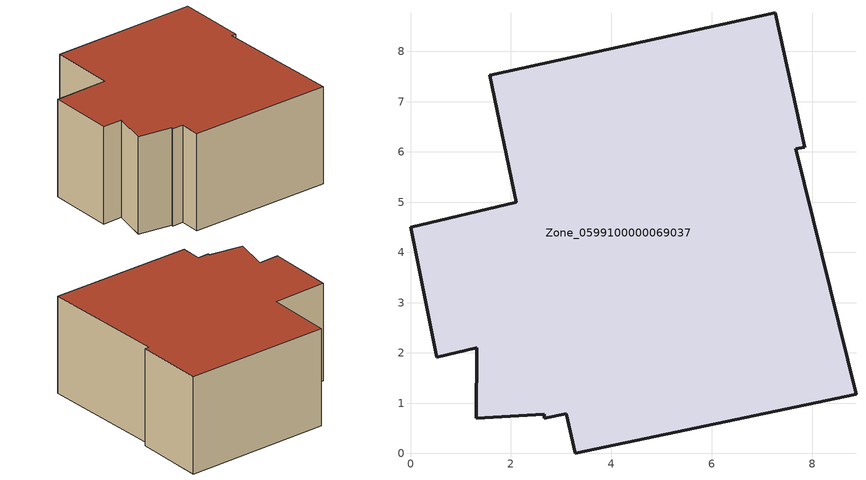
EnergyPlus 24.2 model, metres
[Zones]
Zone_0599100000069037
 floor ground (C_G): 1.3,0.7 1.32,2.1 0.53,1.92 0,4.5 2.1,5 1.58,7.52 7.26,8.77 7.85,6.09 7.67,6.06 8.87,1.18 3.28,0 3.1,0.79 2.66,0.7 2.67,0.78 z0
 wall outside (C_F): 8.87,1.18 7.67,6.06 7.85,6.09 7.26,8.77 1.58,7.52 2.1,5 0,4.5 0.53,1.92 1.32,2.1 1.3,0.7 2.67,0.78 2.66,0.7 3.1,0.79 3.28,0 8.87,1.18 z0:3.91
 roof outside (C_R): 1.32,2.1 1.3,0.7 2.67,0.78 2.66,0.7 3.1,0.79 3.28,0 8.87,1.18 7.67,6.06 7.85,6.09 7.26,8.77 1.58,7.52 2.1,5 0,4.5 0.53,1.92 z3.91
[BUILDING]
Pand.0599100000069037: North Axis=0; Terrain=City; Loads Convergence Tolerance Value=0.04; Temperature Convergence Tolerance Value=0.4; Solar Distribution=FullExterior; Maximum Number of Warmup Days=25; Minimum Number of Warmup Days=1
[Site:Location]
Rotterdam.The.Hague.AP_ZH_NLD Design_Conditions: Latitude=51.96; Longitude=4.45; Time Zone=1; Elevation=-4.5
[SITE:GROUNDTEMPERATURE:BUILDINGSURFACE]
18, 18, 18, 18, 18, 18, 18, 18, 18, 18, 18, 18
[MATERIAL] Thermal Absorptance=0.9; Solar Absorptance=0.7; Visible Absorptance=0.7
Name | Roughness | Thickness | Conductivity | Density | Specific Heat
G.D.1965 | MediumSmooth | 0.15 | 1 | 540 | 1210
F.D.1965 | Rough | 0.3 | 0.857143 | 1920 | 840
R.D.1965 | MediumRough | 0.2 | 0.08 | 1500 | 1000
[CONSTRUCTION]
C_G: G.D.1965
C_F: F.D.1965
C_R: R.D.1965
[ZONE]
Zone_0599100000069037: Type=1; Multiplier=1; Ceiling Height=Autocalculate; Volume=Autocalculate; Floor Area=autocalculate; Part of Total Floor Area=Yes
[ZONEINFILTRATION:DESIGNFLOWRATE]
Infil_Zone_0599100000069037: Zone or ZoneList or Space or SpaceList=Zone_0599100000069037; Schedule=AlwaysOn; Design Flow Rate Calculation Method=Flow/Area; Flow Rate per Floor Area=0.0042; Constant Term Coefficient=1; Temperature Term Coefficient=0; Velocity Term Coefficient=0; Velocity Squared Term Coefficient=0
[HVACTEMPLATE:ZONE:IDEALLOADSAIRSYSTEM]
Zone_0599100000069037: Maximum Heating Supply Air Temperature=50; Minimum Cooling Supply Air Temperature=13; Maximum Heating Supply Air Humidity Ratio=0.0156; Minimum Cooling Supply Air Humidity Ratio=0.0077; Heating Limit=NoLimit; Cooling Limit=NoLimit; Dehumidification Control Type=ConstantSensibleHeatRatio; Cooling Sensible Heat Ratio=0.7; Dehumidification Setpoint=60; Humidification Control Type=None; Humidification Setpoint=30; Outdoor Air Method=None; Outdoor Air Flow Rate per Person=0.00944; Outdoor Air Flow Rate per Zone Floor Area=0; Outdoor Air Flow Rate per Zone=0; Demand Controlled Ventilation Type=None; Outdoor Air Economizer Type=NoEconomizer; Heat Recovery Type=None; Sensible Heat Recovery Effectiveness=0.7; Latent Heat Recovery Effectiveness=0.65
[ZONECONTROL:THERMOSTAT]
ThermostatControl_Zone_0599100000069037: Zone or ZoneList=Zone_0599100000069037; Control Type Schedule=DualSetpointControlType; Control 1=Thermostat_Zone_0599100000069037; Temperature Difference Between Cutout And Setpoint=0
[THERMOSTATSETPOINT:DUALSETPOINT]
Thermostat_Zone_0599100000069037: Heating Setpoint Temperature Schedule=HeatingSetpoint_Zone_0599100000069037; Cooling Setpoint Temperature Schedule=CoolingSetpoint_Zone_0599100000069037
[SCHEDULE:COMPACT]
HeatingSetpoint_Zone_0599100000069037: Through: 12/31, For: AllDays, Until: 24:00, 21
CoolingSetpoint_Zone_0599100000069037: Through: 12/31, For: AllDays, Until: 24:00, 24
DualSetpointControlType: Through: 12/31, For: AllDays, Until: 24:00, 4
AlwaysOn: Through: 12/31, For: AllDays, Until: 24:00, 1
